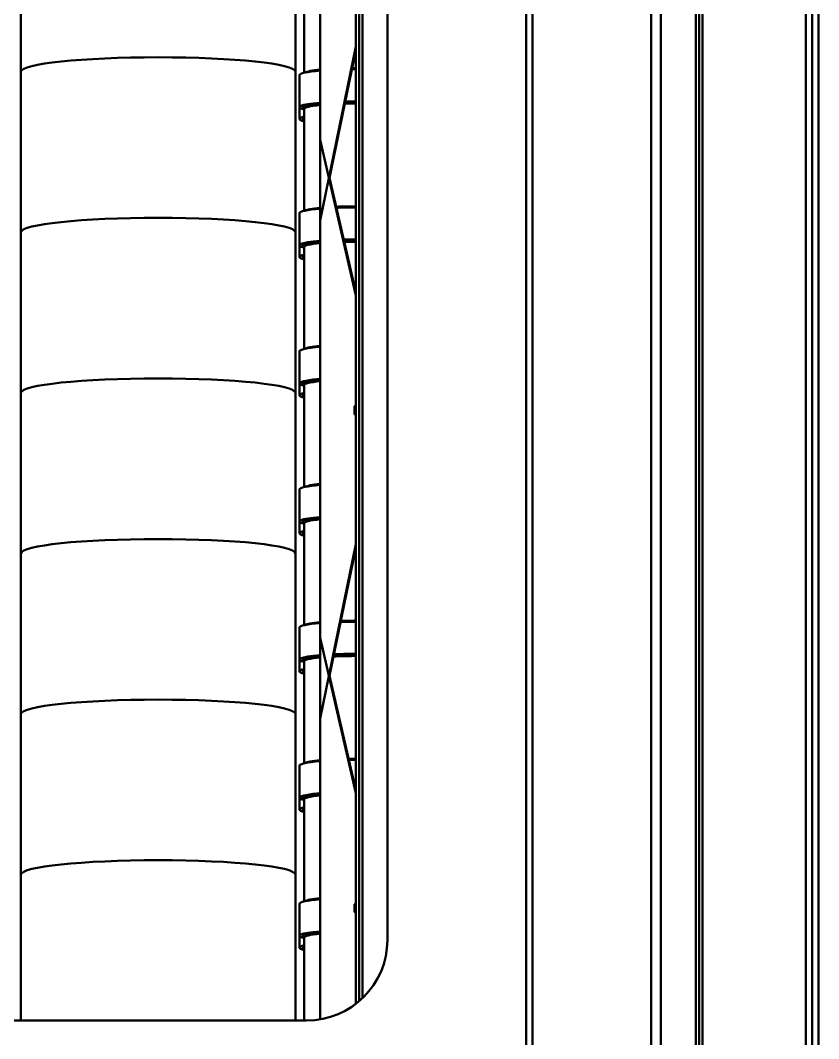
# Model space of a CAD drawing. Header units: millimetres. Extents: x 4915 to 15267, y 4787 to 10268.
# Drawn here: x 9588 to 10082, y 5441 to 6072 of the extents above; entities that cross this region are included whole.
import ezdxf

# ---------------------------------------------------------------- set-up
doc = ezdxf.new("R2010")
doc.units = ezdxf.units.MM
doc.layers.add('外形線', color=7, linetype='Continuous', lineweight=50)

msp = doc.modelspace()

# ---------------------------------------------------------------- linework, layer by layer
at = {"layer": '外形線'}
for p, q in [((9978.71, 5261.87), (9978.71, 7935.67)), ((9984.71, 7935.04), (9984.71, 5261.87)), ((10006.41, 7868.6), (10006.41, 5198.31)), ((10008.41, 7868.6), (10008.41, 5198.31)), ((10010.41, 7865.88), (10010.41, 5195.59)), ((10074.41, 5195.59), (10074.41, 7865.88)), ((10078.41, 7865.46), (10078.41, 5195.17)), ((10082.41, 7863.79), (10082.41, 5211.97)), ((9901.21, 5331.93), (9901.21, 7710.82)), ((9905.21, 5331.51), (9905.21, 7710.41)), ((9795.71, 5462.59), (9795.71, 6436.26)), ((9797.71, 5464.2), (9797.71, 6434.64)), ((9799.71, 6432.84), (9799.71, 5466)), ((9815.21, 6397.06), (9815.21, 5501.99)), ((9773.51, 5947.6), (9773.51, 6305.89)), ((9588.22, 6139.3), (9588.22, 6039.84)), ((9758.22, 6139.3), (9758.22, 6039.84)), ((9763.71, 6039.17), (9763.71, 6102.35)), ((9795.71, 6055.44), (9773.51, 5947.6)), ((9779.41, 5973.98), (9795.71, 6053.16)), ((9588.22, 6039.84), (9588.22, 5940.39)), ((9758.22, 6039.84), (9758.22, 5940.39)), ((9760.71, 6017.82), (9760.71, 6037.71)), ((9588.21, 6022.28), (9588.21, 5922.83)), ((9760.71, 6010.5), (9760.71, 6017.82)), ((9763.71, 5953.64), (9763.71, 6016.82)), ((9773.51, 5997.59), (9795.71, 5901.24)), ((9773.51, 5639.3), (9773.51, 5997.59)), ((9795.71, 5903.23), (9779.41, 5973.98)), ((9760.71, 5932.29), (9760.71, 5952.18)), ((9588.22, 5940.39), (9588.22, 5840.94)), ((9758.22, 5940.39), (9758.22, 5840.94)), ((9760.71, 5924.97), (9760.71, 5932.29)), ((9763.71, 5868.11), (9763.71, 5931.29)), ((9588.21, 5922.83), (9588.21, 5823.38)), ((9760.71, 5846.76), (9760.71, 5866.65)), ((9760.71, 5839.44), (9760.71, 5846.76)), ((9763.71, 5782.58), (9763.71, 5845.76)), ((9588.22, 5840.94), (9588.22, 5741.49)), ((9758.22, 5840.94), (9758.22, 5741.49)), ((9795.71, 5832.78), (9794.92, 5832.58)), ((9794.92, 5827.59), (9795.71, 5827.79)), ((9588.21, 5823.38), (9588.21, 5723.93)), ((9760.71, 5761.23), (9760.71, 5781.12)), ((9760.71, 5753.91), (9760.71, 5761.23)), ((9763.71, 5697.05), (9763.71, 5760.23)), ((9795.71, 5747.13), (9773.51, 5639.3)), ((9779.41, 5665.68), (9795.71, 5744.86)), ((9588.22, 5741.49), (9588.22, 5642.04)), ((9758.22, 5741.49), (9758.22, 5642.04)), ((9588.21, 5723.93), (9588.21, 5624.48)), ((9760.71, 5675.7), (9760.71, 5695.59)), ((9773.51, 5689.29), (9795.71, 5592.94)), ((9773.51, 5452.96), (9773.51, 5689.29)), ((9760.71, 5668.38), (9760.71, 5675.7)), ((9763.71, 5611.52), (9763.71, 5674.71)), ((9795.71, 5594.93), (9779.41, 5665.68)), ((9588.22, 5642.04), (9588.22, 5542.58)), ((9758.22, 5642.04), (9758.22, 5542.58)), ((9760.71, 5590.17), (9760.71, 5610.06)), ((9760.71, 5582.85), (9760.71, 5590.17)), ((9763.71, 5525.99), (9763.71, 5589.18)), ((9588.22, 5542.58), (9588.22, 5452.27)), ((9758.22, 5542.58), (9758.22, 5452.27)), ((9760.71, 5504.64), (9760.71, 5524.53)), ((9795.71, 5524.48), (9794.92, 5524.28)), ((9794.92, 5519.28), (9795.71, 5519.49)), ((9760.71, 5497.33), (9760.71, 5504.64)), ((9763.71, 5452.27), (9763.71, 5503.65)), ((9765.21, 5452.27), (9263.21, 5452.27))]:
    msp.add_line(p, q, dxfattribs=at).dxf.unprotected_set("ltscale", 0)
for points in [[(9763.71, 6016.82), (9763.71, 6016.85), (9763.71, 6016.87), (9763.71, 6016.9), (9763.71, 6016.92), (9763.7, 6016.95), (9763.7, 6016.97), (9763.69, 6016.99), (9763.68, 6017.01), (9763.68, 6017.03), (9763.67, 6017.05), (9763.66, 6017.07), (9763.65, 6017.08), (9763.65, 6017.1), (9763.64, 6017.11), (9763.63, 6017.13), (9763.63, 6017.14), (9763.62, 6017.15), (9763.61, 6017.16), (9763.61, 6017.16), (9763.6, 6017.17), (9763.6, 6017.17), (9763.6, 6017.18), (9763.59, 6017.18), (9763.59, 6017.18)], [(9763.71, 6009.5), (9763.71, 6009.53), (9763.71, 6009.56), (9763.71, 6009.58), (9763.71, 6009.61), (9763.7, 6009.63), (9763.7, 6009.65), (9763.69, 6009.67), (9763.68, 6009.7), (9763.68, 6009.71), (9763.67, 6009.73), (9763.66, 6009.75), (9763.65, 6009.77), (9763.65, 6009.78), (9763.64, 6009.8), (9763.63, 6009.81), (9763.63, 6009.82), (9763.62, 6009.83), (9763.61, 6009.84), (9763.61, 6009.85), (9763.6, 6009.85), (9763.6, 6009.86), (9763.6, 6009.86), (9763.59, 6009.86), (9763.59, 6009.86)], [(9763.71, 5931.29), (9763.71, 5931.32), (9763.71, 5931.35), (9763.71, 5931.37), (9763.71, 5931.4), (9763.7, 5931.42), (9763.7, 5931.44), (9763.69, 5931.46), (9763.68, 5931.48), (9763.68, 5931.5), (9763.67, 5931.52), (9763.66, 5931.54), (9763.65, 5931.55), (9763.65, 5931.57), (9763.64, 5931.58), (9763.63, 5931.6), (9763.63, 5931.61), (9763.62, 5931.62), (9763.61, 5931.63), (9763.61, 5931.63), (9763.6, 5931.64), (9763.6, 5931.65), (9763.6, 5931.65), (9763.59, 5931.65), (9763.59, 5931.65)], [(9763.71, 5923.98), (9763.71, 5924), (9763.71, 5924.03), (9763.71, 5924.05), (9763.71, 5924.08), (9763.7, 5924.1), (9763.7, 5924.12), (9763.69, 5924.15), (9763.68, 5924.17), (9763.68, 5924.19), (9763.67, 5924.2), (9763.66, 5924.22), (9763.65, 5924.24), (9763.65, 5924.25), (9763.64, 5924.27), (9763.63, 5924.28), (9763.63, 5924.29), (9763.62, 5924.3), (9763.61, 5924.31), (9763.61, 5924.32), (9763.6, 5924.32), (9763.6, 5924.33), (9763.6, 5924.33), (9763.59, 5924.33), (9763.59, 5924.34)], [(9763.71, 5845.76), (9763.71, 5845.79), (9763.71, 5845.82), (9763.71, 5845.84), (9763.71, 5845.87), (9763.7, 5845.89), (9763.7, 5845.91), (9763.69, 5845.93), (9763.68, 5845.95), (9763.68, 5845.97), (9763.67, 5845.99), (9763.66, 5846.01), (9763.65, 5846.03), (9763.65, 5846.04), (9763.64, 5846.05), (9763.63, 5846.07), (9763.63, 5846.08), (9763.62, 5846.09), (9763.61, 5846.1), (9763.61, 5846.11), (9763.6, 5846.11), (9763.6, 5846.12), (9763.6, 5846.12), (9763.59, 5846.12), (9763.59, 5846.12)], [(9763.71, 5838.45), (9763.71, 5838.47), (9763.71, 5838.5), (9763.71, 5838.53), (9763.71, 5838.55), (9763.7, 5838.57), (9763.7, 5838.6), (9763.69, 5838.62), (9763.68, 5838.64), (9763.68, 5838.66), (9763.67, 5838.68), (9763.66, 5838.69), (9763.65, 5838.71), (9763.65, 5838.72), (9763.64, 5838.74), (9763.63, 5838.75), (9763.63, 5838.76), (9763.62, 5838.77), (9763.61, 5838.78), (9763.61, 5838.79), (9763.6, 5838.79), (9763.6, 5838.8), (9763.6, 5838.8), (9763.59, 5838.81), (9763.59, 5838.81)], [(9795.71, 5827.36), (9795.68, 5827.37), (9795.65, 5827.38), (9795.61, 5827.4), (9795.58, 5827.41), (9795.54, 5827.42), (9795.51, 5827.43), (9795.48, 5827.44), (9795.44, 5827.46), (9795.41, 5827.47), (9795.38, 5827.48), (9795.34, 5827.49), (9795.31, 5827.5), (9795.28, 5827.51), (9795.25, 5827.52), (9795.21, 5827.52), (9795.18, 5827.53), (9795.15, 5827.54), (9795.11, 5827.55), (9795.08, 5827.55), (9795.05, 5827.56), (9795.02, 5827.57), (9794.98, 5827.57), (9794.95, 5827.58), (9794.92, 5827.59)], [(9763.71, 5760.23), (9763.71, 5760.26), (9763.71, 5760.29), (9763.71, 5760.31), (9763.71, 5760.34), (9763.7, 5760.36), (9763.7, 5760.38), (9763.69, 5760.41), (9763.68, 5760.43), (9763.68, 5760.45), (9763.67, 5760.46), (9763.66, 5760.48), (9763.65, 5760.5), (9763.65, 5760.51), (9763.64, 5760.53), (9763.63, 5760.54), (9763.63, 5760.55), (9763.62, 5760.56), (9763.61, 5760.57), (9763.61, 5760.58), (9763.6, 5760.58), (9763.6, 5760.59), (9763.6, 5760.59), (9763.59, 5760.59), (9763.59, 5760.59)], [(9763.71, 5752.92), (9763.71, 5752.94), (9763.71, 5752.97), (9763.71, 5753), (9763.71, 5753.02), (9763.7, 5753.04), (9763.7, 5753.07), (9763.69, 5753.09), (9763.68, 5753.11), (9763.68, 5753.13), (9763.67, 5753.15), (9763.66, 5753.16), (9763.65, 5753.18), (9763.65, 5753.2), (9763.64, 5753.21), (9763.63, 5753.22), (9763.63, 5753.23), (9763.62, 5753.24), (9763.61, 5753.25), (9763.61, 5753.26), (9763.6, 5753.27), (9763.6, 5753.27), (9763.6, 5753.27), (9763.59, 5753.28), (9763.59, 5753.28)], [(9763.71, 5674.71), (9763.71, 5674.73), (9763.71, 5674.76), (9763.71, 5674.78), (9763.71, 5674.81), (9763.7, 5674.83), (9763.7, 5674.86), (9763.69, 5674.88), (9763.68, 5674.9), (9763.68, 5674.92), (9763.67, 5674.93), (9763.66, 5674.95), (9763.65, 5674.97), (9763.65, 5674.98), (9763.64, 5675), (9763.63, 5675.01), (9763.63, 5675.02), (9763.62, 5675.03), (9763.61, 5675.04), (9763.61, 5675.05), (9763.6, 5675.05), (9763.6, 5675.06), (9763.6, 5675.06), (9763.59, 5675.06), (9763.59, 5675.07)], [(9763.71, 5667.39), (9763.71, 5667.42), (9763.71, 5667.44), (9763.71, 5667.47), (9763.71, 5667.49), (9763.7, 5667.52), (9763.7, 5667.54), (9763.69, 5667.56), (9763.68, 5667.58), (9763.68, 5667.6), (9763.67, 5667.62), (9763.66, 5667.64), (9763.65, 5667.65), (9763.65, 5667.67), (9763.64, 5667.68), (9763.63, 5667.69), (9763.63, 5667.7), (9763.62, 5667.71), (9763.61, 5667.72), (9763.61, 5667.73), (9763.6, 5667.74), (9763.6, 5667.74), (9763.6, 5667.75), (9763.59, 5667.75), (9763.59, 5667.75)], [(9763.71, 5589.18), (9763.71, 5589.2), (9763.71, 5589.23), (9763.71, 5589.26), (9763.71, 5589.28), (9763.7, 5589.3), (9763.7, 5589.33), (9763.69, 5589.35), (9763.68, 5589.37), (9763.68, 5589.39), (9763.67, 5589.41), (9763.66, 5589.42), (9763.65, 5589.44), (9763.65, 5589.45), (9763.64, 5589.47), (9763.63, 5589.48), (9763.63, 5589.49), (9763.62, 5589.5), (9763.61, 5589.51), (9763.61, 5589.52), (9763.6, 5589.53), (9763.6, 5589.53), (9763.6, 5589.53), (9763.59, 5589.54), (9763.59, 5589.54)], [(9763.71, 5581.86), (9763.71, 5581.89), (9763.71, 5581.91), (9763.71, 5581.94), (9763.71, 5581.96), (9763.7, 5581.99), (9763.7, 5582.01), (9763.69, 5582.03), (9763.68, 5582.05), (9763.68, 5582.07), (9763.67, 5582.09), (9763.66, 5582.11), (9763.65, 5582.12), (9763.65, 5582.14), (9763.64, 5582.15), (9763.63, 5582.16), (9763.63, 5582.18), (9763.62, 5582.19), (9763.61, 5582.19), (9763.61, 5582.2), (9763.6, 5582.21), (9763.6, 5582.21), (9763.6, 5582.22), (9763.59, 5582.22), (9763.59, 5582.22)], [(9795.71, 5519.05), (9795.68, 5519.07), (9795.65, 5519.08), (9795.61, 5519.09), (9795.58, 5519.11), (9795.54, 5519.12), (9795.51, 5519.13), (9795.48, 5519.14), (9795.44, 5519.15), (9795.41, 5519.16), (9795.38, 5519.18), (9795.34, 5519.19), (9795.31, 5519.2), (9795.28, 5519.2), (9795.25, 5519.21), (9795.21, 5519.22), (9795.18, 5519.23), (9795.15, 5519.24), (9795.11, 5519.25), (9795.08, 5519.25), (9795.05, 5519.26), (9795.02, 5519.27), (9794.98, 5519.27), (9794.95, 5519.28), (9794.92, 5519.28)], [(9763.71, 5503.65), (9763.71, 5503.68), (9763.71, 5503.7), (9763.71, 5503.73), (9763.71, 5503.75), (9763.7, 5503.77), (9763.7, 5503.8), (9763.69, 5503.82), (9763.68, 5503.84), (9763.68, 5503.86), (9763.67, 5503.88), (9763.66, 5503.89), (9763.65, 5503.91), (9763.65, 5503.93), (9763.64, 5503.94), (9763.63, 5503.95), (9763.63, 5503.96), (9763.62, 5503.97), (9763.61, 5503.98), (9763.61, 5503.99), (9763.6, 5504), (9763.6, 5504), (9763.6, 5504), (9763.59, 5504.01), (9763.59, 5504.01)], [(9763.71, 5496.33), (9763.71, 5496.36), (9763.71, 5496.38), (9763.71, 5496.41), (9763.71, 5496.43), (9763.7, 5496.46), (9763.7, 5496.48), (9763.69, 5496.5), (9763.68, 5496.52), (9763.68, 5496.54), (9763.67, 5496.56), (9763.66, 5496.58), (9763.65, 5496.59), (9763.65, 5496.61), (9763.64, 5496.62), (9763.63, 5496.64), (9763.63, 5496.65), (9763.62, 5496.66), (9763.61, 5496.67), (9763.61, 5496.67), (9763.6, 5496.68), (9763.6, 5496.68), (9763.6, 5496.69), (9763.59, 5496.69), (9763.59, 5496.69)]]:
    msp.add_lwpolyline(points, dxfattribs=at).dxf.unprotected_set("ltscale", 0)
for centre, major_axis, ratio, start_param, end_param in [((9673.22, 6039.84), (-85, 0), 0.104528, 3.141593, 6.283185), ((9673.22, 6039.84), (-85, 0), 0.104528, 3.141593, 6.283185), ((9794.71, 6037.71), (34, 0), 0.104528, 1.570796, 1.613504), ((9794.71, 6038.7), (-31, 0), 0.104528, 4.712389, 4.754703), ((9794.71, 6038.7), (-31, 0), 0.104528, 4.680125, 4.712389), ((9794.71, 6037.71), (34, 0), 0.104528, 1.54138, 1.570796), ((9794.71, 6037.71), (-34, 0), 0.104528, 5.38572, 6.283185), ((9794.71, 6038.7), (-31, 0), 0.104528, 5.46554, 6.105134), ((9673.21, 6022.28), (-85, 0), 0.104528, 6.27156, 6.283185), ((9794.71, 6017.82), (-34, 0), 0.104528, 5.38572, 6.706421), ((9794.71, 6017.82), (-32, 0), 0.104528, 5.436631, 6.530775), ((9794.71, 6016.82), (-31, 0), 0.104528, 5.46554, 6.283185), ((9794.71, 6016.82), (31, 0), 0.104528, 1.570796, 1.7599), ((9794.71, 6017.82), (-32, 0), 0.104528, 4.712389, 4.888288), ((9794.71, 6017.82), (34, 0), 0.104528, 1.570796, 1.734943), ((9794.71, 6017.82), (34, 0), 0.104528, 1.54138, 1.570796), ((9794.71, 6017.82), (-32, 0), 0.104528, 4.681134, 4.712389), ((9794.71, 6016.82), (31, 0), 0.104528, 1.538533, 1.570796), ((9794.71, 6010.5), (-34, 0), 0.104528, 5.859949, 6.706421), ((9794.71, 6010.5), (-32, 0), 0.104528, 6.03253, 6.530775), ((9794.71, 5952.18), (-34, 0), 0.104528, 5.38572, 6.283185), ((9794.71, 5953.17), (-31, 0), 0.104528, 5.46554, 6.105134), ((9794.71, 5953.17), (-31, 0), 0.104528, 4.712389, 5.08217), ((9794.71, 5952.18), (34, 0), 0.104528, 1.570796, 1.901896), ((9794.71, 5953.17), (-31, 0), 0.104528, 4.680125, 4.712389), ((9794.71, 5952.18), (34, 0), 0.104528, 1.54138, 1.570796), ((9673.22, 5940.39), (-85, 0), 0.104528, 3.141593, 6.283185), ((9673.22, 5940.39), (-85, 0), 0.104528, 3.141593, 6.283185), ((9794.71, 5932.29), (-34, 0), 0.104528, 5.38572, 6.706421), ((9794.71, 5932.29), (-32, 0), 0.104528, 5.436631, 6.530775), ((9794.71, 5932.29), (34, 0), 0.104528, 1.570796, 1.763119), ((9794.71, 5932.29), (-32, 0), 0.104528, 4.712389, 4.915337), ((9794.71, 5931.29), (31, 0), 0.104528, 1.570796, 1.772066), ((9794.71, 5932.29), (34, 0), 0.104528, 1.54138, 1.570796), ((9794.71, 5932.29), (-32, 0), 0.104528, 4.681134, 4.712389), ((9794.71, 5931.29), (31, 0), 0.104528, 1.538533, 1.570796), ((9794.71, 5931.29), (-31, 0), 0.104528, 5.46554, 6.283185), ((9673.21, 5922.83), (-85, 0), 0.104528, 6.27156, 6.283185), ((9673.21, 5922.83), (-85, 0), 0.104528, 6.27156, 6.283185), ((9794.71, 5924.97), (-34, 0), 0.104528, 5.859949, 6.706421), ((9794.71, 5924.97), (-32, 0), 0.104528, 6.03253, 6.530775), ((9794.71, 5866.65), (-34, 0), 0.104528, 5.38572, 6.283185), ((9794.71, 5867.64), (-31, 0), 0.104528, 5.46554, 6.105134), ((9673.22, 5840.94), (-85, 0), 0.104528, 3.141593, 6.283185), ((9673.22, 5840.94), (-85, 0), 0.104528, 3.141593, 6.283185), ((9794.71, 5846.76), (-34, 0), 0.104528, 5.38572, 6.706421), ((9794.71, 5846.76), (-32, 0), 0.104528, 5.436631, 6.530775), ((9794.71, 5845.76), (-31, 0), 0.104528, 5.46554, 6.283185), ((9794.71, 5839.44), (-34, 0), 0.104528, 5.859949, 6.706421), ((9794.71, 5839.44), (-32, 0), 0.104528, 6.03253, 6.530775), ((9815.42, 5829.22), (5.57, -21.54), 0.922105, 4.325779, 4.55192), ((9673.21, 5823.38), (-85, 0), 0.104528, 6.27156, 6.283185), ((9673.21, 5823.38), (-85, 0), 0.104528, 6.27156, 6.283185), ((9794.71, 5781.12), (-34, 0), 0.104528, 5.38572, 6.283185), ((9794.71, 5782.11), (-31, 0), 0.104528, 5.46554, 6.105134), ((9794.71, 5761.23), (-34, 0), 0.104528, 5.38572, 6.706421), ((9794.71, 5761.23), (-32, 0), 0.104528, 5.436631, 6.530775), ((9794.71, 5760.23), (-31, 0), 0.104528, 5.46554, 6.283185), ((9794.71, 5753.91), (-34, 0), 0.104528, 5.859949, 6.706421), ((9794.71, 5753.91), (-32, 0), 0.104528, 6.03253, 6.530775), ((9673.22, 5741.49), (-85, 0), 0.104528, 3.141593, 6.283185), ((9673.22, 5741.49), (-85, 0), 0.104528, 3.141593, 6.283185), ((9673.21, 5723.93), (-85, 0), 0.104528, 6.27156, 6.283185), ((9673.21, 5723.93), (-85, 0), 0.104528, 6.27156, 6.283185), ((9794.71, 5695.59), (-34, 0), 0.104528, 5.38572, 6.283185), ((9794.71, 5696.59), (-31, 0), 0.104528, 5.46554, 6.105134), ((9794.71, 5695.59), (34, 0), 0.104528, 1.570796, 1.821522), ((9794.71, 5696.59), (-31, 0), 0.104528, 4.712389, 4.983334), ((9794.71, 5696.59), (-31, 0), 0.104528, 4.680125, 4.712389), ((9794.71, 5695.59), (34, 0), 0.104528, 1.54138, 1.570796), ((9794.71, 5675.7), (-34, 0), 0.104528, 5.38572, 6.706421), ((9794.71, 5675.7), (-32, 0), 0.104528, 5.436631, 6.530775), ((9794.71, 5674.71), (-31, 0), 0.104528, 5.46554, 6.283185), ((9794.71, 5674.71), (31, 0), 0.104528, 1.570796, 1.997752), ((9794.71, 5675.7), (-32, 0), 0.104528, 4.712389, 5.117323), ((9794.71, 5675.7), (34, 0), 0.104528, 1.570796, 1.949162), ((9794.71, 5675.7), (34, 0), 0.104528, 1.54138, 1.570796), ((9794.71, 5675.7), (-32, 0), 0.104528, 4.681134, 4.712389), ((9794.71, 5674.71), (31, 0), 0.104528, 1.538533, 1.570796), ((9794.71, 5668.38), (-34, 0), 0.104528, 5.859949, 6.706421), ((9794.71, 5668.38), (-32, 0), 0.104528, 6.03253, 6.530775), ((9673.22, 5642.04), (-85, 0), 0.104528, 3.141593, 6.283185), ((9673.22, 5642.04), (-85, 0), 0.104528, 3.141593, 6.283185), ((9673.21, 5624.48), (-85, 0), 0.104528, 6.27156, 6.294811), ((9794.71, 5610.06), (-34, 0), 0.104528, 5.38572, 6.283185), ((9794.71, 5611.06), (-31, 0), 0.104528, 5.46554, 6.105134), ((9794.71, 5611.06), (-31, 0), 0.104528, 4.712389, 4.824159), ((9794.71, 5610.06), (34, 0), 0.104528, 1.570796, 1.668054), ((9794.71, 5611.06), (-31, 0), 0.104528, 4.680125, 4.712389), ((9794.71, 5610.06), (34, 0), 0.104528, 1.54138, 1.570796), ((9794.71, 5590.17), (-34, 0), 0.104528, 5.38572, 6.706421), ((9794.71, 5590.17), (-32, 0), 0.104528, 5.436631, 6.530775), ((9794.71, 5589.18), (-31, 0), 0.104528, 5.46554, 6.283185), ((9794.71, 5582.85), (-34, 0), 0.104528, 5.859949, 6.706421), ((9794.71, 5582.85), (-32, 0), 0.104528, 6.03253, 6.530775), ((9673.22, 5542.58), (-85, 0), 0.104528, 3.141593, 6.283185), ((9673.22, 5542.58), (-85, 0), 0.104528, 3.141593, 6.283185), ((9794.71, 5524.53), (-34, 0), 0.104528, 5.38572, 6.283185), ((9794.71, 5525.53), (-31, 0), 0.104528, 5.46554, 6.105134), ((9815.42, 5520.91), (5.57, -21.54), 0.922105, 4.325779, 4.55192), ((9794.71, 5504.64), (-34, 0), 0.104528, 5.38572, 6.706421), ((9794.71, 5504.64), (-32, 0), 0.104528, 5.436631, 6.530775), ((9794.71, 5503.65), (-31, 0), 0.104528, 5.46554, 6.283185), ((9765.21, 5501.99), (50, 0), 0.994522, 4.712389, 6.283185), ((9794.71, 5497.33), (-34, 0), 0.104528, 5.859949, 6.706421), ((9794.71, 5497.33), (-32, 0), 0.104528, 6.03253, 6.530775)]:
    msp.add_ellipse(centre, major_axis=major_axis, ratio=ratio, start_param=start_param, end_param=end_param, dxfattribs=at).dxf.unprotected_set("ltscale", 0)

doc.saveas('drawing.dxf')
